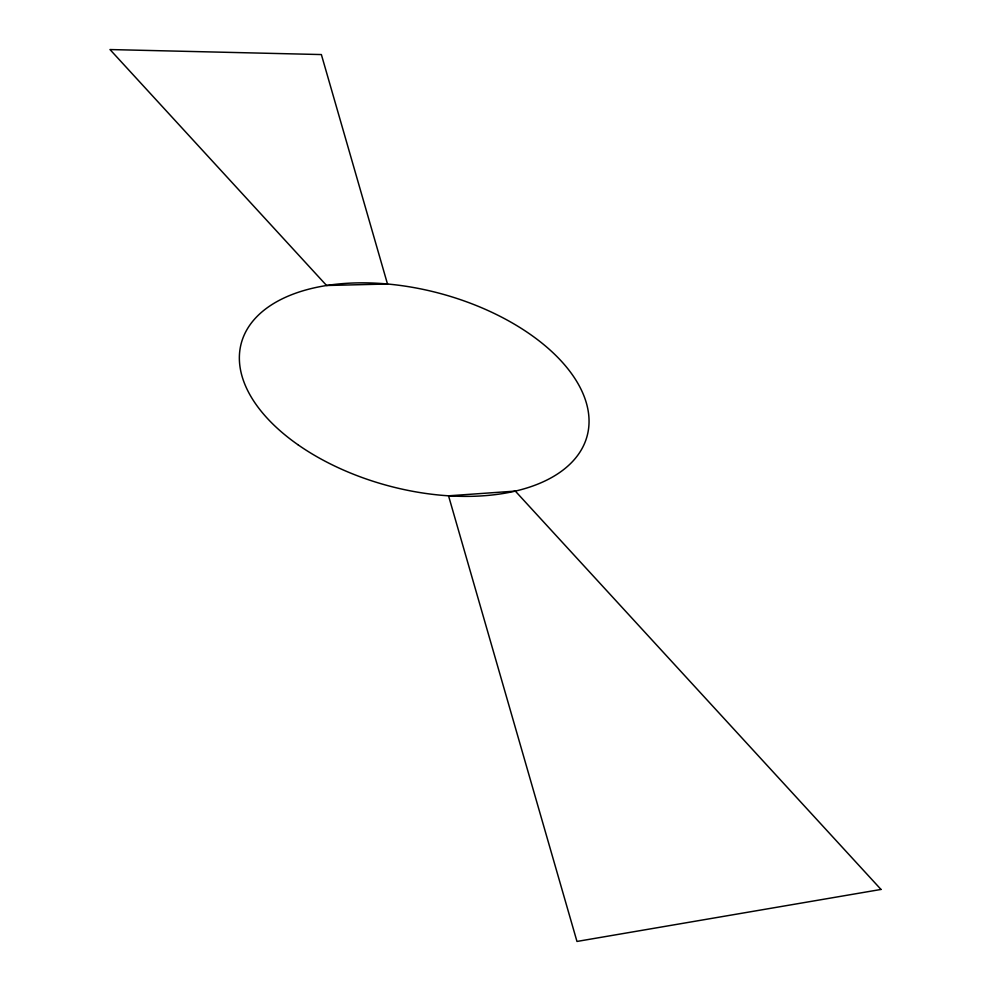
<?xml version="1.0" encoding="UTF-8"?>
<svg xmlns="http://www.w3.org/2000/svg" width="991" height="991" viewBox="0 0 991 991"><rect width="100%" height="100%" fill="white"/><g stroke="black" fill="none" stroke-linecap="round" stroke-linejoin="round"><path stroke-width="1.49" d="M881.011 889.447L576.973 941.45L448.539 495.81L515.32 491.102L881.011 889.447M387.493 284.008L326.596 285.507L109.989 49.55L321.369 54.567L387.493 284.008M298.328 444.996A179.037 99.583 15 0 0 585.532 440.97A179.037 99.583 15 0 0 358.742 282.869A179.037 99.583 15 0 0 298.328 444.996"/></g></svg>
